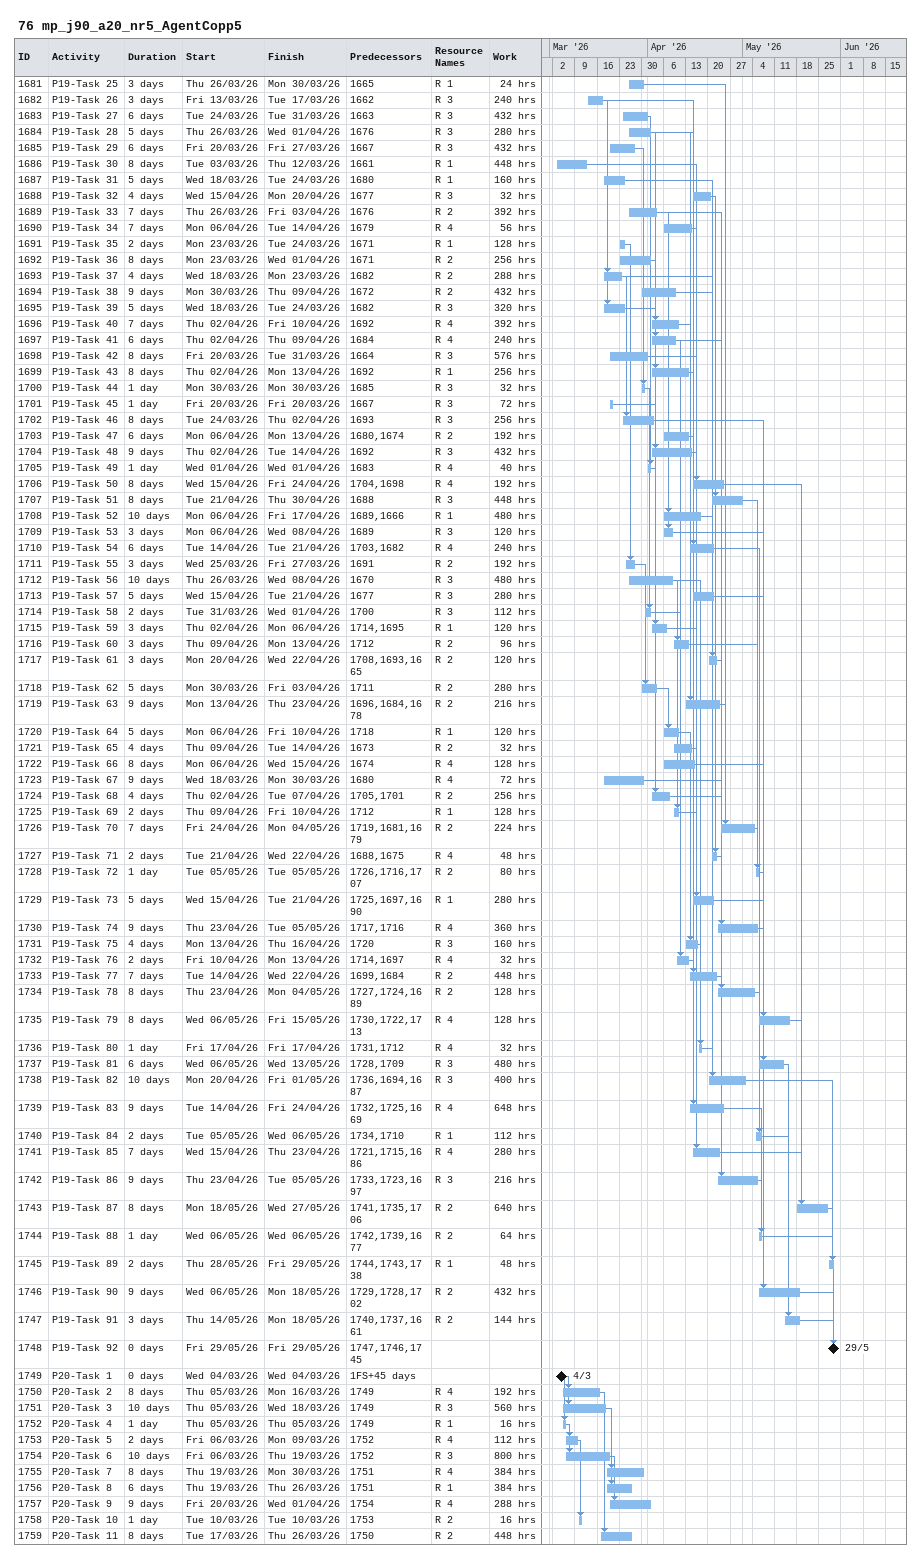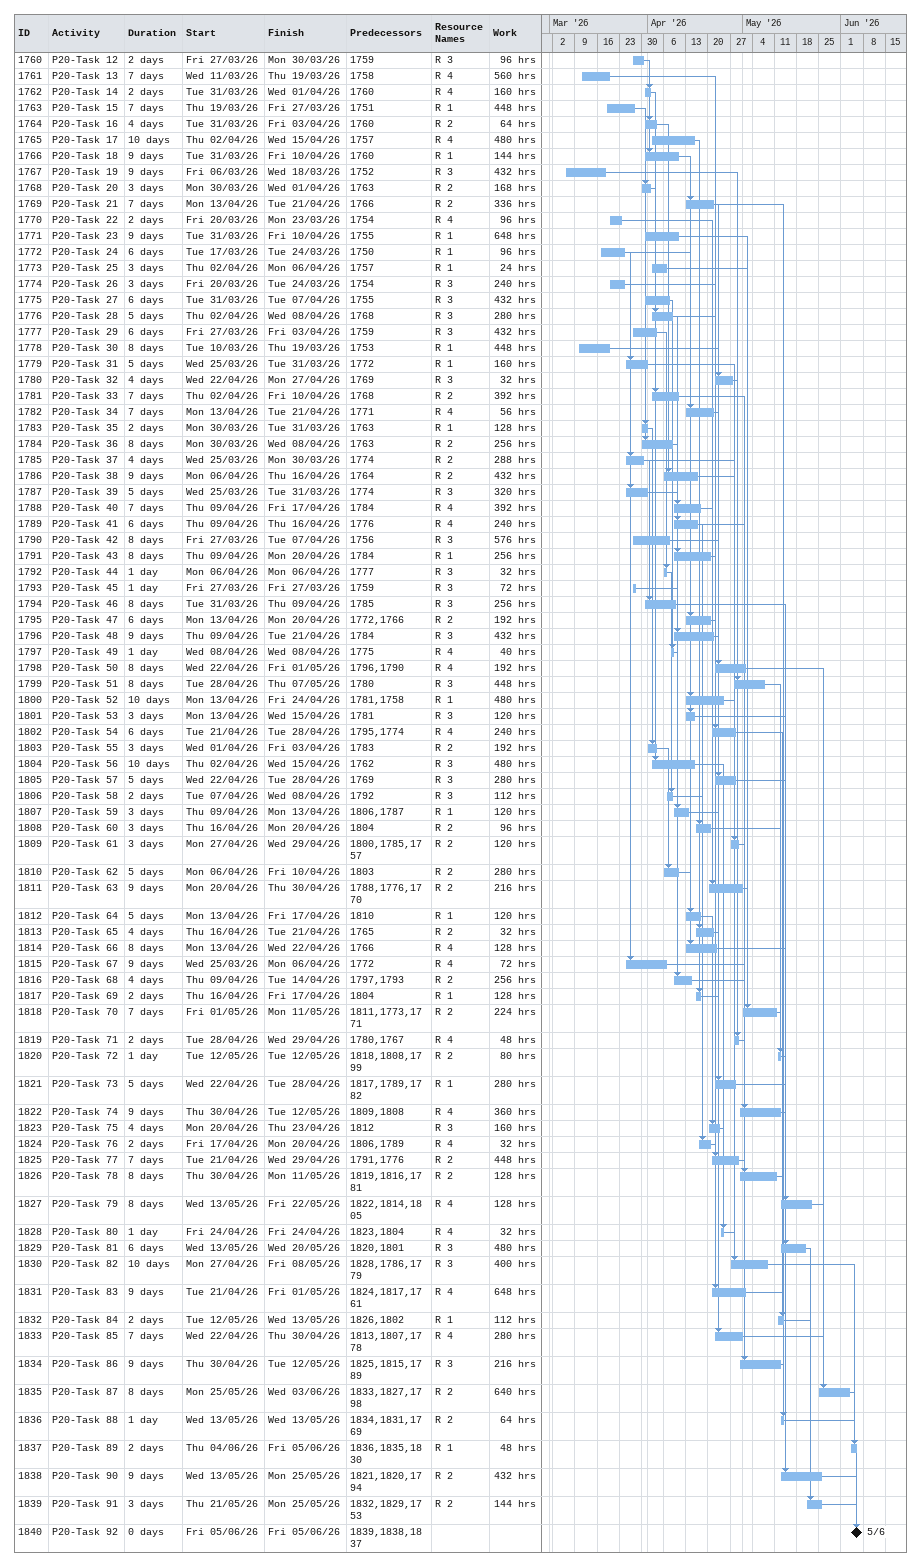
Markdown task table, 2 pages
76 mp_j90_a20_nr5_AgentCopp5

| ID | Task | Duration | Start | Finish | Predecessors | Resources | Work (h) |
|---|---|---|---|---|---|---|---|
| 1681 | P19-Task 25 | 3d | 2026-03-26 | 2026-03-30 | 1665 | R 1 | 24 |
| 1682 | P19-Task 26 | 3d | 2026-03-13 | 2026-03-17 | 1662 | R 3 | 240 |
| 1683 | P19-Task 27 | 6d | 2026-03-24 | 2026-03-31 | 1663 | R 3 | 432 |
| 1684 | P19-Task 28 | 5d | 2026-03-26 | 2026-04-01 | 1676 | R 3 | 280 |
| 1685 | P19-Task 29 | 6d | 2026-03-20 | 2026-03-27 | 1667 | R 3 | 432 |
| 1686 | P19-Task 30 | 8d | 2026-03-03 | 2026-03-12 | 1661 | R 1 | 448 |
| 1687 | P19-Task 31 | 5d | 2026-03-18 | 2026-03-24 | 1680 | R 1 | 160 |
| 1688 | P19-Task 32 | 4d | 2026-04-15 | 2026-04-20 | 1677 | R 3 | 32 |
| 1689 | P19-Task 33 | 7d | 2026-03-26 | 2026-04-03 | 1676 | R 2 | 392 |
| 1690 | P19-Task 34 | 7d | 2026-04-06 | 2026-04-14 | 1679 | R 4 | 56 |
| 1691 | P19-Task 35 | 2d | 2026-03-23 | 2026-03-24 | 1671 | R 1 | 128 |
| 1692 | P19-Task 36 | 8d | 2026-03-23 | 2026-04-01 | 1671 | R 2 | 256 |
| 1693 | P19-Task 37 | 4d | 2026-03-18 | 2026-03-23 | 1682 | R 2 | 288 |
| 1694 | P19-Task 38 | 9d | 2026-03-30 | 2026-04-09 | 1672 | R 2 | 432 |
| 1695 | P19-Task 39 | 5d | 2026-03-18 | 2026-03-24 | 1682 | R 3 | 320 |
| 1696 | P19-Task 40 | 7d | 2026-04-02 | 2026-04-10 | 1692 | R 4 | 392 |
| 1697 | P19-Task 41 | 6d | 2026-04-02 | 2026-04-09 | 1684 | R 4 | 240 |
| 1698 | P19-Task 42 | 8d | 2026-03-20 | 2026-03-31 | 1664 | R 3 | 576 |
| 1699 | P19-Task 43 | 8d | 2026-04-02 | 2026-04-13 | 1692 | R 1 | 256 |
| 1700 | P19-Task 44 | 1d | 2026-03-30 | 2026-03-30 | 1685 | R 3 | 32 |
| 1701 | P19-Task 45 | 1d | 2026-03-20 | 2026-03-20 | 1667 | R 3 | 72 |
| 1702 | P19-Task 46 | 8d | 2026-03-24 | 2026-04-02 | 1693 | R 3 | 256 |
| 1703 | P19-Task 47 | 6d | 2026-04-06 | 2026-04-13 | 1680, 1674 | R 2 | 192 |
| 1704 | P19-Task 48 | 9d | 2026-04-02 | 2026-04-14 | 1692 | R 3 | 432 |
| 1705 | P19-Task 49 | 1d | 2026-04-01 | 2026-04-01 | 1683 | R 4 | 40 |
| 1706 | P19-Task 50 | 8d | 2026-04-15 | 2026-04-24 | 1704, 1698 | R 4 | 192 |
| 1707 | P19-Task 51 | 8d | 2026-04-21 | 2026-04-30 | 1688 | R 3 | 448 |
| 1708 | P19-Task 52 | 10d | 2026-04-06 | 2026-04-17 | 1689, 1666 | R 1 | 480 |
| 1709 | P19-Task 53 | 3d | 2026-04-06 | 2026-04-08 | 1689 | R 3 | 120 |
| 1710 | P19-Task 54 | 6d | 2026-04-14 | 2026-04-21 | 1703, 1682 | R 4 | 240 |
| 1711 | P19-Task 55 | 3d | 2026-03-25 | 2026-03-27 | 1691 | R 2 | 192 |
| 1712 | P19-Task 56 | 10d | 2026-03-26 | 2026-04-08 | 1670 | R 3 | 480 |
| 1713 | P19-Task 57 | 5d | 2026-04-15 | 2026-04-21 | 1677 | R 3 | 280 |
| 1714 | P19-Task 58 | 2d | 2026-03-31 | 2026-04-01 | 1700 | R 3 | 112 |
| 1715 | P19-Task 59 | 3d | 2026-04-02 | 2026-04-06 | 1714, 1695 | R 1 | 120 |
| 1716 | P19-Task 60 | 3d | 2026-04-09 | 2026-04-13 | 1712 | R 2 | 96 |
| 1717 | P19-Task 61 | 3d | 2026-04-20 | 2026-04-22 | 1708, 1693, 1665 | R 2 | 120 |
| 1718 | P19-Task 62 | 5d | 2026-03-30 | 2026-04-03 | 1711 | R 2 | 280 |
| 1719 | P19-Task 63 | 9d | 2026-04-13 | 2026-04-23 | 1696, 1684, 1678 | R 2 | 216 |
| 1720 | P19-Task 64 | 5d | 2026-04-06 | 2026-04-10 | 1718 | R 1 | 120 |
| 1721 | P19-Task 65 | 4d | 2026-04-09 | 2026-04-14 | 1673 | R 2 | 32 |
| 1722 | P19-Task 66 | 8d | 2026-04-06 | 2026-04-15 | 1674 | R 4 | 128 |
| 1723 | P19-Task 67 | 9d | 2026-03-18 | 2026-03-30 | 1680 | R 4 | 72 |
| 1724 | P19-Task 68 | 4d | 2026-04-02 | 2026-04-07 | 1705, 1701 | R 2 | 256 |
| 1725 | P19-Task 69 | 2d | 2026-04-09 | 2026-04-10 | 1712 | R 1 | 128 |
| 1726 | P19-Task 70 | 7d | 2026-04-24 | 2026-05-04 | 1719, 1681, 1679 | R 2 | 224 |
| 1727 | P19-Task 71 | 2d | 2026-04-21 | 2026-04-22 | 1688, 1675 | R 4 | 48 |
| 1728 | P19-Task 72 | 1d | 2026-05-05 | 2026-05-05 | 1726, 1716, 1707 | R 2 | 80 |
| 1729 | P19-Task 73 | 5d | 2026-04-15 | 2026-04-21 | 1725, 1697, 1690 | R 1 | 280 |
| 1730 | P19-Task 74 | 9d | 2026-04-23 | 2026-05-05 | 1717, 1716 | R 4 | 360 |
| 1731 | P19-Task 75 | 4d | 2026-04-13 | 2026-04-16 | 1720 | R 3 | 160 |
| 1732 | P19-Task 76 | 2d | 2026-04-10 | 2026-04-13 | 1714, 1697 | R 4 | 32 |
| 1733 | P19-Task 77 | 7d | 2026-04-14 | 2026-04-22 | 1699, 1684 | R 2 | 448 |
| 1734 | P19-Task 78 | 8d | 2026-04-23 | 2026-05-04 | 1727, 1724, 1689 | R 2 | 128 |
| 1735 | P19-Task 79 | 8d | 2026-05-06 | 2026-05-15 | 1730, 1722, 1713 | R 4 | 128 |
| 1736 | P19-Task 80 | 1d | 2026-04-17 | 2026-04-17 | 1731, 1712 | R 4 | 32 |
| 1737 | P19-Task 81 | 6d | 2026-05-06 | 2026-05-13 | 1728, 1709 | R 3 | 480 |
| 1738 | P19-Task 82 | 10d | 2026-04-20 | 2026-05-01 | 1736, 1694, 1687 | R 3 | 400 |
| 1739 | P19-Task 83 | 9d | 2026-04-14 | 2026-04-24 | 1732, 1725, 1669 | R 4 | 648 |
| 1740 | P19-Task 84 | 2d | 2026-05-05 | 2026-05-06 | 1734, 1710 | R 1 | 112 |
| 1741 | P19-Task 85 | 7d | 2026-04-15 | 2026-04-23 | 1721, 1715, 1686 | R 4 | 280 |
| 1742 | P19-Task 86 | 9d | 2026-04-23 | 2026-05-05 | 1733, 1723, 1697 | R 3 | 216 |
| 1743 | P19-Task 87 | 8d | 2026-05-18 | 2026-05-27 | 1741, 1735, 1706 | R 2 | 640 |
| 1744 | P19-Task 88 | 1d | 2026-05-06 | 2026-05-06 | 1742, 1739, 1677 | R 2 | 64 |
| 1745 | P19-Task 89 | 2d | 2026-05-28 | 2026-05-29 | 1744, 1743, 1738 | R 1 | 48 |
| 1746 | P19-Task 90 | 9d | 2026-05-06 | 2026-05-18 | 1729, 1728, 1702 | R 2 | 432 |
| 1747 | P19-Task 91 | 3d | 2026-05-14 | 2026-05-18 | 1740, 1737, 1661 | R 2 | 144 |
| 1748 | P19-Task 92 | 0d | 2026-05-29 | 2026-05-29 | 1747, 1746, 1745 |  |  |
| 1749 | P20-Task 1 | 0d | 2026-03-04 | 2026-03-04 | 1FS+45d |  |  |
| 1750 | P20-Task 2 | 8d | 2026-03-05 | 2026-03-16 | 1749 | R 4 | 192 |
| 1751 | P20-Task 3 | 10d | 2026-03-05 | 2026-03-18 | 1749 | R 3 | 560 |
| 1752 | P20-Task 4 | 1d | 2026-03-05 | 2026-03-05 | 1749 | R 1 | 16 |
| 1753 | P20-Task 5 | 2d | 2026-03-06 | 2026-03-09 | 1752 | R 4 | 112 |
| 1754 | P20-Task 6 | 10d | 2026-03-06 | 2026-03-19 | 1752 | R 3 | 800 |
| 1755 | P20-Task 7 | 8d | 2026-03-19 | 2026-03-30 | 1751 | R 4 | 384 |
| 1756 | P20-Task 8 | 6d | 2026-03-19 | 2026-03-26 | 1751 | R 1 | 384 |
| 1757 | P20-Task 9 | 9d | 2026-03-20 | 2026-04-01 | 1754 | R 4 | 288 |
| 1758 | P20-Task 10 | 1d | 2026-03-10 | 2026-03-10 | 1753 | R 2 | 16 |
| 1759 | P20-Task 11 | 8d | 2026-03-17 | 2026-03-26 | 1750 | R 2 | 448 |
| 1760 | P20-Task 12 | 2d | 2026-03-27 | 2026-03-30 | 1759 | R 3 | 96 |
| 1761 | P20-Task 13 | 7d | 2026-03-11 | 2026-03-19 | 1758 | R 4 | 560 |
| 1762 | P20-Task 14 | 2d | 2026-03-31 | 2026-04-01 | 1760 | R 4 | 160 |
| 1763 | P20-Task 15 | 7d | 2026-03-19 | 2026-03-27 | 1751 | R 1 | 448 |
| 1764 | P20-Task 16 | 4d | 2026-03-31 | 2026-04-03 | 1760 | R 2 | 64 |
| 1765 | P20-Task 17 | 10d | 2026-04-02 | 2026-04-15 | 1757 | R 4 | 480 |
| 1766 | P20-Task 18 | 9d | 2026-03-31 | 2026-04-10 | 1760 | R 1 | 144 |
| 1767 | P20-Task 19 | 9d | 2026-03-06 | 2026-03-18 | 1752 | R 3 | 432 |
| 1768 | P20-Task 20 | 3d | 2026-03-30 | 2026-04-01 | 1763 | R 2 | 168 |
| 1769 | P20-Task 21 | 7d | 2026-04-13 | 2026-04-21 | 1766 | R 2 | 336 |
| 1770 | P20-Task 22 | 2d | 2026-03-20 | 2026-03-23 | 1754 | R 4 | 96 |
| 1771 | P20-Task 23 | 9d | 2026-03-31 | 2026-04-10 | 1755 | R 1 | 648 |
| 1772 | P20-Task 24 | 6d | 2026-03-17 | 2026-03-24 | 1750 | R 1 | 96 |
| 1773 | P20-Task 25 | 3d | 2026-04-02 | 2026-04-06 | 1757 | R 1 | 24 |
| 1774 | P20-Task 26 | 3d | 2026-03-20 | 2026-03-24 | 1754 | R 3 | 240 |
| 1775 | P20-Task 27 | 6d | 2026-03-31 | 2026-04-07 | 1755 | R 3 | 432 |
| 1776 | P20-Task 28 | 5d | 2026-04-02 | 2026-04-08 | 1768 | R 3 | 280 |
| 1777 | P20-Task 29 | 6d | 2026-03-27 | 2026-04-03 | 1759 | R 3 | 432 |
| 1778 | P20-Task 30 | 8d | 2026-03-10 | 2026-03-19 | 1753 | R 1 | 448 |
| 1779 | P20-Task 31 | 5d | 2026-03-25 | 2026-03-31 | 1772 | R 1 | 160 |
| 1780 | P20-Task 32 | 4d | 2026-04-22 | 2026-04-27 | 1769 | R 3 | 32 |
| 1781 | P20-Task 33 | 7d | 2026-04-02 | 2026-04-10 | 1768 | R 2 | 392 |
| 1782 | P20-Task 34 | 7d | 2026-04-13 | 2026-04-21 | 1771 | R 4 | 56 |
| 1783 | P20-Task 35 | 2d | 2026-03-30 | 2026-03-31 | 1763 | R 1 | 128 |
| 1784 | P20-Task 36 | 8d | 2026-03-30 | 2026-04-08 | 1763 | R 2 | 256 |
| 1785 | P20-Task 37 | 4d | 2026-03-25 | 2026-03-30 | 1774 | R 2 | 288 |
| 1786 | P20-Task 38 | 9d | 2026-04-06 | 2026-04-16 | 1764 | R 2 | 432 |
| 1787 | P20-Task 39 | 5d | 2026-03-25 | 2026-03-31 | 1774 | R 3 | 320 |
| 1788 | P20-Task 40 | 7d | 2026-04-09 | 2026-04-17 | 1784 | R 4 | 392 |
| 1789 | P20-Task 41 | 6d | 2026-04-09 | 2026-04-16 | 1776 | R 4 | 240 |
| 1790 | P20-Task 42 | 8d | 2026-03-27 | 2026-04-07 | 1756 | R 3 | 576 |
| 1791 | P20-Task 43 | 8d | 2026-04-09 | 2026-04-20 | 1784 | R 1 | 256 |
| 1792 | P20-Task 44 | 1d | 2026-04-06 | 2026-04-06 | 1777 | R 3 | 32 |
| 1793 | P20-Task 45 | 1d | 2026-03-27 | 2026-03-27 | 1759 | R 3 | 72 |
| 1794 | P20-Task 46 | 8d | 2026-03-31 | 2026-04-09 | 1785 | R 3 | 256 |
| 1795 | P20-Task 47 | 6d | 2026-04-13 | 2026-04-20 | 1772, 1766 | R 2 | 192 |
| 1796 | P20-Task 48 | 9d | 2026-04-09 | 2026-04-21 | 1784 | R 3 | 432 |
| 1797 | P20-Task 49 | 1d | 2026-04-08 | 2026-04-08 | 1775 | R 4 | 40 |
| 1798 | P20-Task 50 | 8d | 2026-04-22 | 2026-05-01 | 1796, 1790 | R 4 | 192 |
| 1799 | P20-Task 51 | 8d | 2026-04-28 | 2026-05-07 | 1780 | R 3 | 448 |
| 1800 | P20-Task 52 | 10d | 2026-04-13 | 2026-04-24 | 1781, 1758 | R 1 | 480 |
| 1801 | P20-Task 53 | 3d | 2026-04-13 | 2026-04-15 | 1781 | R 3 | 120 |
| 1802 | P20-Task 54 | 6d | 2026-04-21 | 2026-04-28 | 1795, 1774 | R 4 | 240 |
| 1803 | P20-Task 55 | 3d | 2026-04-01 | 2026-04-03 | 1783 | R 2 | 192 |
| 1804 | P20-Task 56 | 10d | 2026-04-02 | 2026-04-15 | 1762 | R 3 | 480 |
| 1805 | P20-Task 57 | 5d | 2026-04-22 | 2026-04-28 | 1769 | R 3 | 280 |
| 1806 | P20-Task 58 | 2d | 2026-04-07 | 2026-04-08 | 1792 | R 3 | 112 |
| 1807 | P20-Task 59 | 3d | 2026-04-09 | 2026-04-13 | 1806, 1787 | R 1 | 120 |
| 1808 | P20-Task 60 | 3d | 2026-04-16 | 2026-04-20 | 1804 | R 2 | 96 |
| 1809 | P20-Task 61 | 3d | 2026-04-27 | 2026-04-29 | 1800, 1785, 1757 | R 2 | 120 |
| 1810 | P20-Task 62 | 5d | 2026-04-06 | 2026-04-10 | 1803 | R 2 | 280 |
| 1811 | P20-Task 63 | 9d | 2026-04-20 | 2026-04-30 | 1788, 1776, 1770 | R 2 | 216 |
| 1812 | P20-Task 64 | 5d | 2026-04-13 | 2026-04-17 | 1810 | R 1 | 120 |
| 1813 | P20-Task 65 | 4d | 2026-04-16 | 2026-04-21 | 1765 | R 2 | 32 |
| 1814 | P20-Task 66 | 8d | 2026-04-13 | 2026-04-22 | 1766 | R 4 | 128 |
| 1815 | P20-Task 67 | 9d | 2026-03-25 | 2026-04-06 | 1772 | R 4 | 72 |
| 1816 | P20-Task 68 | 4d | 2026-04-09 | 2026-04-14 | 1797, 1793 | R 2 | 256 |
| 1817 | P20-Task 69 | 2d | 2026-04-16 | 2026-04-17 | 1804 | R 1 | 128 |
| 1818 | P20-Task 70 | 7d | 2026-05-01 | 2026-05-11 | 1811, 1773, 1771 | R 2 | 224 |
| 1819 | P20-Task 71 | 2d | 2026-04-28 | 2026-04-29 | 1780, 1767 | R 4 | 48 |
| 1820 | P20-Task 72 | 1d | 2026-05-12 | 2026-05-12 | 1818, 1808, 1799 | R 2 | 80 |
| 1821 | P20-Task 73 | 5d | 2026-04-22 | 2026-04-28 | 1817, 1789, 1782 | R 1 | 280 |
| 1822 | P20-Task 74 | 9d | 2026-04-30 | 2026-05-12 | 1809, 1808 | R 4 | 360 |
| 1823 | P20-Task 75 | 4d | 2026-04-20 | 2026-04-23 | 1812 | R 3 | 160 |
| 1824 | P20-Task 76 | 2d | 2026-04-17 | 2026-04-20 | 1806, 1789 | R 4 | 32 |
| 1825 | P20-Task 77 | 7d | 2026-04-21 | 2026-04-29 | 1791, 1776 | R 2 | 448 |
| 1826 | P20-Task 78 | 8d | 2026-04-30 | 2026-05-11 | 1819, 1816, 1781 | R 2 | 128 |
| 1827 | P20-Task 79 | 8d | 2026-05-13 | 2026-05-22 | 1822, 1814, 1805 | R 4 | 128 |
| 1828 | P20-Task 80 | 1d | 2026-04-24 | 2026-04-24 | 1823, 1804 | R 4 | 32 |
| 1829 | P20-Task 81 | 6d | 2026-05-13 | 2026-05-20 | 1820, 1801 | R 3 | 480 |
| 1830 | P20-Task 82 | 10d | 2026-04-27 | 2026-05-08 | 1828, 1786, 1779 | R 3 | 400 |
| 1831 | P20-Task 83 | 9d | 2026-04-21 | 2026-05-01 | 1824, 1817, 1761 | R 4 | 648 |
| 1832 | P20-Task 84 | 2d | 2026-05-12 | 2026-05-13 | 1826, 1802 | R 1 | 112 |
| 1833 | P20-Task 85 | 7d | 2026-04-22 | 2026-04-30 | 1813, 1807, 1778 | R 4 | 280 |
| 1834 | P20-Task 86 | 9d | 2026-04-30 | 2026-05-12 | 1825, 1815, 1789 | R 3 | 216 |
| 1835 | P20-Task 87 | 8d | 2026-05-25 | 2026-06-03 | 1833, 1827, 1798 | R 2 | 640 |
| 1836 | P20-Task 88 | 1d | 2026-05-13 | 2026-05-13 | 1834, 1831, 1769 | R 2 | 64 |
| 1837 | P20-Task 89 | 2d | 2026-06-04 | 2026-06-05 | 1836, 1835, 1830 | R 1 | 48 |
| 1838 | P20-Task 90 | 9d | 2026-05-13 | 2026-05-25 | 1821, 1820, 1794 | R 2 | 432 |
| 1839 | P20-Task 91 | 3d | 2026-05-21 | 2026-05-25 | 1832, 1829, 1753 | R 2 | 144 |
| 1840 | P20-Task 92 | 0d | 2026-06-05 | 2026-06-05 | 1839, 1838, 1837 |  |  |
